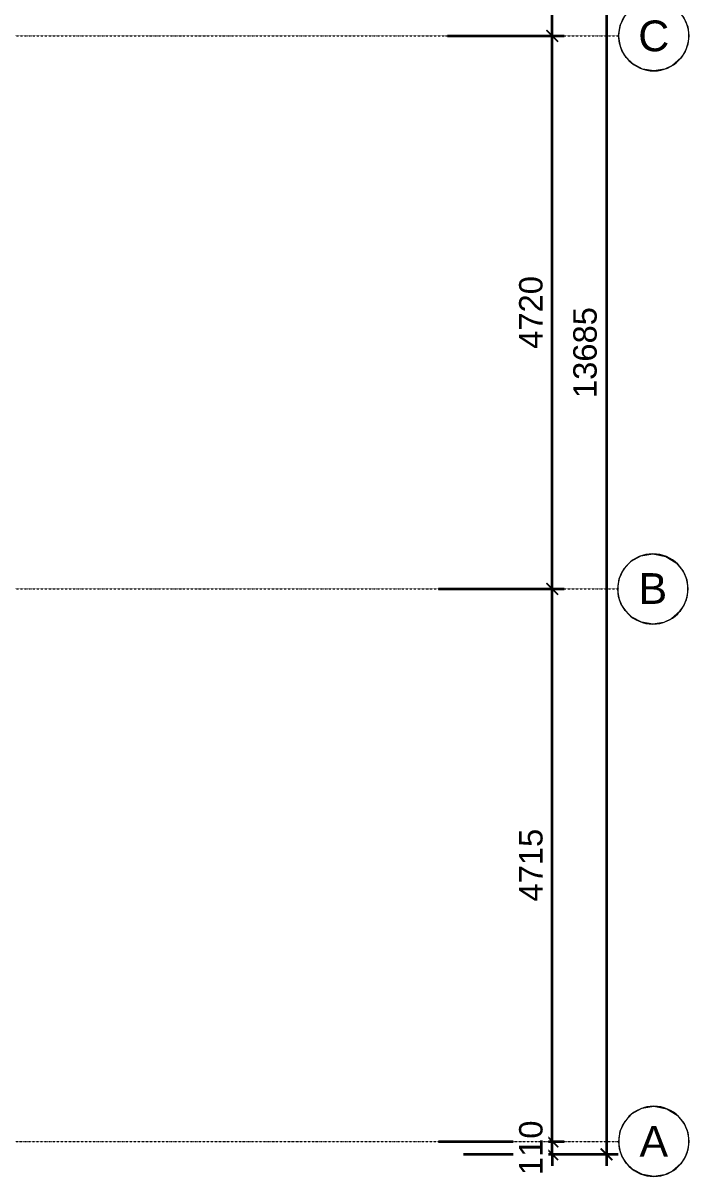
# Model space of a CAD drawing. Header units: millimetres. Extents: x -127141 to 682685, y -1234500 to 49778.
# Drawn here: x 302842 to 308526, y -278370 to -268530 of the extents above; entities that cross this region are included whole.
import ezdxf
from ezdxf.enums import TextEntityAlignment as Align

# ---------------------------------------------------------------- set-up
doc = ezdxf.new("R2010")
doc.units = ezdxf.units.MM
doc.header["$MEASUREMENT"] = 0
doc.set_wipeout_variables(frame=1)
doc.linetypes.add('DASHDOT', pattern=[1, 0.5, -0.25, 0, -0.25])
for name, color, linetype, lineweight in [('-WALL', 4, 'Continuous', 35), ('A-DIM', 251, 'Continuous', 15), ('A-KY HIEU', 34, 'Continuous', 20), ('A-TRUC', 251, 'DASHDOT', 5)]:
    doc.layers.add(name, color=color, linetype=linetype, lineweight=lineweight)
doc.styles.add('A1-arial', font='arial.ttf', dxfattribs={"width": 0.8})
doc.styles.get("Standard").update_dxf_attribs({"font": 'arial.ttf'})
doc.dimstyles.new('DIM_LAYOUT A2-A3', dxfattribs={"dimscale": 0, "dimtxt": 2, "dimasz": 1, "dimexe": 1, "dimexo": 0, "dimgap": 0.8, "dimtad": 1, "dimdec": 0, "dimlfac": -1, "dimzin": 0, "dimdsep": 46, "dimtxsty": 'Standard', "dimblk": 'ARCHTICK', "dimcen": 1, "dimdle": 1, "dimclrd": 256, "dimclre": 256, "dimclrt": 7, "dimadec": 0, "dimazin": 0, "dimtfac": 1, "dimtdec": 0, "dimtix": 1, "dimtofl": 0, "dimtmove": 2, "dimatfit": 3, "dimldrblk": 'ARCHTICK', "dimfxl": 1, "dimtfill": 1, "dimtolj": 1, "dimtzin": 0, "dimarcsym": 0})

# ---------------------------------------------------------------- blocks, each defined once
blk = doc.blocks.new('_ArchTick')
at = {"color": 0, "linetype": 'ByBlock', "const_width": 0.15}
blk.add_lwpolyline([(-0.5, -0.5), (0.5, 0.5)], dxfattribs=at)
blk = doc.blocks.new('*D2469')
at = {"layer": 'A-DIM', "lineweight": -2, "transparency": 16777216}
for p, q in [((13635.9, 13643.6), (13635.9, 17873.6)), ((12777.9, 17773.6), (13735.9, 17773.6)), ((12777.9, 13743.6), (13735.9, 13743.6))]:
    blk.add_line(p, q, dxfattribs=at)
at = {"layer": 'Defpoints', "color": 0, "transparency": 16777216}
for p in [(12777.9, 17773.6, 0), (13635.9, 17773.6), (12777.9, 13743.6, 0)]:
    blk.add_point(p, dxfattribs=at)
at = {"layer": 'A-DIM', "lineweight": -2, "transparency": 16777216, "xscale": 100, "yscale": 100, "zscale": 100}
for p, rotation in [((13635.9, 17773.6), 90), ((13635.9, 13743.6), 270)]:
    blk.add_blockref('_ArchTick', p, dxfattribs=dict(at, rotation=rotation))
at = {"layer": 'A-DIM', "color": 7, "transparency": 16777216, "insert": (13453.7, 15758.6), "char_height": 200, "attachment_point": 5, "rotation": 90, "bg_fill": 3, "box_fill_scale": 1.25, "bg_fill_color": 256, "bg_fill_true_color": 13158600, "bg_fill_transparency": 0}
blk.add_mtext('\\A1;4030', dxfattribs=at)
blk = doc.blocks.new('*D2475')
at = {"layer": 'A-DIM', "lineweight": -2, "transparency": 16777216}
for p, q in [((13636, 4208.7), (13636, 9123.6)), ((12664.9, 9023.6), (13736, 9023.6)), ((12665, 4308.7), (13736, 4308.7))]:
    blk.add_line(p, q, dxfattribs=at)
at = {"layer": 'Defpoints', "color": 0, "transparency": 16777216}
for p in [(12664.9, 9023.6, 0), (13636, 9023.6), (12665, 4308.7, 0)]:
    blk.add_point(p, dxfattribs=at)
at = {"layer": 'A-DIM', "lineweight": -2, "transparency": 16777216, "xscale": 100, "yscale": 100, "zscale": 100}
for p, rotation in [((13636, 9023.6), 90), ((13636, 4308.7), 270)]:
    blk.add_blockref('_ArchTick', p, dxfattribs=dict(at, rotation=rotation))
at = {"layer": 'A-DIM', "color": 7, "transparency": 16777216, "insert": (13453.9, 6666.1), "char_height": 200, "attachment_point": 5, "rotation": 90, "bg_fill": 3, "box_fill_scale": 1.25, "bg_fill_color": 256, "bg_fill_true_color": 13158600, "bg_fill_transparency": 0}
blk.add_mtext('\\A1;4715', dxfattribs=at)
blk = doc.blocks.new('*D2476')
at = {"layer": 'A-DIM', "lineweight": -2, "transparency": 16777216}
for p, q in [((13635.9, 8923.6), (13635.9, 13843.6)), ((12740.2, 13743.6), (13735.9, 13743.6)), ((12740.2, 9023.6), (13735.9, 9023.6))]:
    blk.add_line(p, q, dxfattribs=at)
at = {"layer": 'Defpoints', "color": 0, "transparency": 16777216}
for p in [(12740.2, 13743.6, 0), (13635.9, 13743.6), (12740.2, 9023.6, 0)]:
    blk.add_point(p, dxfattribs=at)
at = {"layer": 'A-DIM', "lineweight": -2, "transparency": 16777216, "xscale": 100, "yscale": 100, "zscale": 100}
for p, rotation in [((13635.9, 13743.6), 90), ((13635.9, 9023.6), 270)]:
    blk.add_blockref('_ArchTick', p, dxfattribs=dict(at, rotation=rotation))
at = {"layer": 'A-DIM', "color": 7, "transparency": 16777216, "insert": (13453.8, 11383.6), "char_height": 200, "attachment_point": 5, "rotation": 90, "bg_fill": 3, "box_fill_scale": 1.25, "bg_fill_color": 256, "bg_fill_true_color": 13158600, "bg_fill_transparency": 0}
blk.add_mtext('\\A1;4720', dxfattribs=at)
blk = doc.blocks.new('Tag - Metric')
blk.add_lwpolyline([(0, 3.44), (-1.1, 3.26), (-2.06, 2.76), (-2.71, 2.12), (-3.13, 1.43), (-3.37, 0.73), (-3.44, 0), (-3.3, -0.99), (-2.83, -1.96), (-2.11, -2.72), (-1.16, -3.24), (0, -3.44), (1.28, -3.19), (2.29, -2.57), (2.96, -1.75), (3.33, -0.88), (3.44, 0), (3.34, 0.84), (3.08, 1.53), (2.65, 2.2), (1.84, 2.91), (1.07, 3.27), (0, 3.44)], close=True)
blk.add_circle((0, 0), 3.44)
at = {"style": 'A1-arial', "flags": 8}
blk.add_attdef('1', text='', height=3, dxfattribs=at).set_placement((0, 0), align=Align.MIDDLE_CENTER)
blk = doc.blocks.new('*D2478')
at = {"layer": 'A-DIM', "lineweight": -2, "transparency": 16777216}
for p, q in [((14098.4, 17983.6), (14098.4, 4098.7)), ((12879.1, 17883.6), (14198.4, 17883.6)), ((12879.2, 4198.7), (14198.4, 4198.7))]:
    blk.add_line(p, q, dxfattribs=at)
at = {"layer": 'Defpoints', "color": 0, "transparency": 16777216}
for p in [(12879.1, 17883.6, 0), (12879.2, 4198.7, 0), (14098.4, 4198.7)]:
    blk.add_point(p, dxfattribs=at)
at = {"layer": 'A-DIM', "lineweight": -2, "transparency": 16777216, "xscale": 100, "yscale": 100, "zscale": 100}
for p, rotation in [((14098.4, 17883.6), 90), ((14098.4, 4198.7), 270)]:
    blk.add_blockref('_ArchTick', p, dxfattribs=dict(at, rotation=rotation))
at = {"layer": 'A-DIM', "color": 7, "transparency": 16777216, "insert": (13916.2, 11041.1), "char_height": 200, "attachment_point": 5, "rotation": 90, "bg_fill": 3, "box_fill_scale": 1.25, "bg_fill_color": 256, "bg_fill_true_color": 13158600, "bg_fill_transparency": 0}
blk.add_mtext('\\A1;13685', dxfattribs=at)
blk = doc.blocks.new('*D2479')
at = {"layer": 'A-DIM', "lineweight": -2, "transparency": 16777216}
for p, q in [((13636, 4308.7), (13636, 4408.7)), ((12879.2, 4308.7), (13736, 4308.7)), ((12879.2, 4198.7), (13736, 4198.7)), ((13636, 4198.7), (13636, 4098.7))]:
    blk.add_line(p, q, dxfattribs=at)
at = {"layer": 'Defpoints', "color": 0, "transparency": 16777216}
for p in [(12879.2, 4308.7, 0), (12879.2, 4198.7, 0)]:
    blk.add_point(p, dxfattribs=at)
at = {"layer": 'A-DIM', "lineweight": -2, "transparency": 16777216, "xscale": 100, "yscale": 100, "zscale": 100}
for p, rotation in [((13636, 4308.7), 270), ((13636, 4198.7), 90)]:
    blk.add_blockref('_ArchTick', p, dxfattribs=dict(at, rotation=rotation))
at = {"layer": 'A-DIM', "color": 7, "transparency": 16777216, "insert": (13453.9, 4253.7), "char_height": 200, "attachment_point": 5, "rotation": 90, "bg_fill": 3, "box_fill_scale": 1.25, "bg_fill_color": 256, "bg_fill_true_color": 13158600, "bg_fill_transparency": 0}
blk.add_mtext('\\A1;110', dxfattribs=at)
at = {"layer": 'Defpoints', "color": 0, "transparency": 16777216}
blk.add_point((13636, 4308.7), dxfattribs=at)
blk = doc.blocks.new('A$Cf815a292')
at = {"layer": 'A-KY HIEU'}
ref = blk.add_blockref('Tag - Metric', (14502, 13745.4, 0), dxfattribs=dict(at, xscale=-87.13796474971016, yscale=87.13796474971016, zscale=87.13796474971016, rotation=180))
ref.add_attrib('DETAIL#', 'C', dxfattribs={"layer": '0', "height": 262.5, "style": 'A1-arial'}).set_placement((14502, 13744.3, 0), align=Align.MIDDLE_CENTER)
ref = blk.add_blockref('Tag - Metric', (14494, 9023.6, 0), dxfattribs=dict(at, xscale=-87.13796474971016, yscale=87.13796474971016, zscale=87.13796474971016, rotation=180))
ref.add_attrib('DETAIL#', 'B', dxfattribs={"layer": '0', "height": 262.5, "style": 'A1-arial'}).set_placement((14494, 9027.2, 0), align=Align.MIDDLE_CENTER)
ref = blk.add_blockref('Tag - Metric', (14502.2, 4308.7, 0), dxfattribs=dict(at, xscale=-87.13796474971016, yscale=87.13796474971016, zscale=87.13796474971016, rotation=180))
ref.add_attrib('DETAIL#', 'A', dxfattribs={"layer": '0', "height": 262.5, "style": 'A1-arial'}).set_placement((14502.2, 4308.7, 0), align=Align.MIDDLE_CENTER)
at = {"layer": 'A-DIM'}
for base, p1, p2, picture, middle in [((13635.9, 17773.6, 0), (12777.9, 13743.6, 0), (12777.9, 17773.6), '*D2469', (13453.7, 15758.6, 0)), ((13636, 9023.6, 0), (12665, 4308.7, 0), (12664.9, 9023.6, 0), '*D2475', (13453.9, 6666.1, 0))]:
    dim = blk.add_linear_dim(base=base, p1=p1, p2=p2, angle=270, dimstyle='DIM_LAYOUT A2-A3', override={"dimscale": 100}, dxfattribs=at)
    dim.commit()
    dim.dimension.update_dxf_attribs({"geometry": picture, "text_midpoint": middle})
dim = blk.add_linear_dim(base=(13635.9, 13743.6, 0), p1=(12740.2, 9023.6, 0), p2=(12740.2, 13743.6, 0), angle=270, dimstyle='DIM_LAYOUT A2-A3', override={"dimscale": 100}, dxfattribs=at)
dim.commit()
dim.dimension.update_dxf_attribs({"geometry": '*D2476', "text_midpoint": (13453.8, 11383.6, 0)})
dim = blk.add_linear_dim(base=(14098.4, 4198.7), p1=(12879.1, 17883.6, 0), p2=(12879.2, 4198.7, 0), angle=90, dimstyle='DIM_LAYOUT A2-A3', override={"dimscale": 100}, dxfattribs=at)
dim.commit()
dim.dimension.update_dxf_attribs({"geometry": '*D2478', "text_midpoint": (13916.2, 11041.1)})
at = {"layer": 'A-TRUC', "ltscale": 3}
for p, q in [((655.4, 13743.6, 0), (14202.7, 13743.6, 0)), ((655.4, 9023.6, 0), (14202.7, 9023.6, 0))]:
    blk.add_line(p, q, dxfattribs=at)
at = {"layer": 'A-DIM'}
dim = blk.add_linear_dim(base=(13636, 4308.7, 0), p1=(12879.2, 4198.7, 0), p2=(12879.2, 4308.7, 0), angle=90, dimstyle='DIM_LAYOUT A2-A3', override={"dimscale": 100}, dxfattribs=at)
dim.commit()
dim.dimension.update_dxf_attribs({"geometry": '*D2479', "text_midpoint": (13453.9, 4253.7, 0)})
at = {"layer": 'A-TRUC', "ltscale": 3}
blk.add_line((655.6, 4308.7, 0), (14202.9, 4308.7, 0), dxfattribs=at)

msp = doc.modelspace()

# ---------------------------------------------------------------- block references
at = {"layer": '-WALL'}
msp.add_blockref('A$Cf815a292', (293723.6, -282383.6), dxfattribs=at)

doc.saveas('drawing.dxf')
